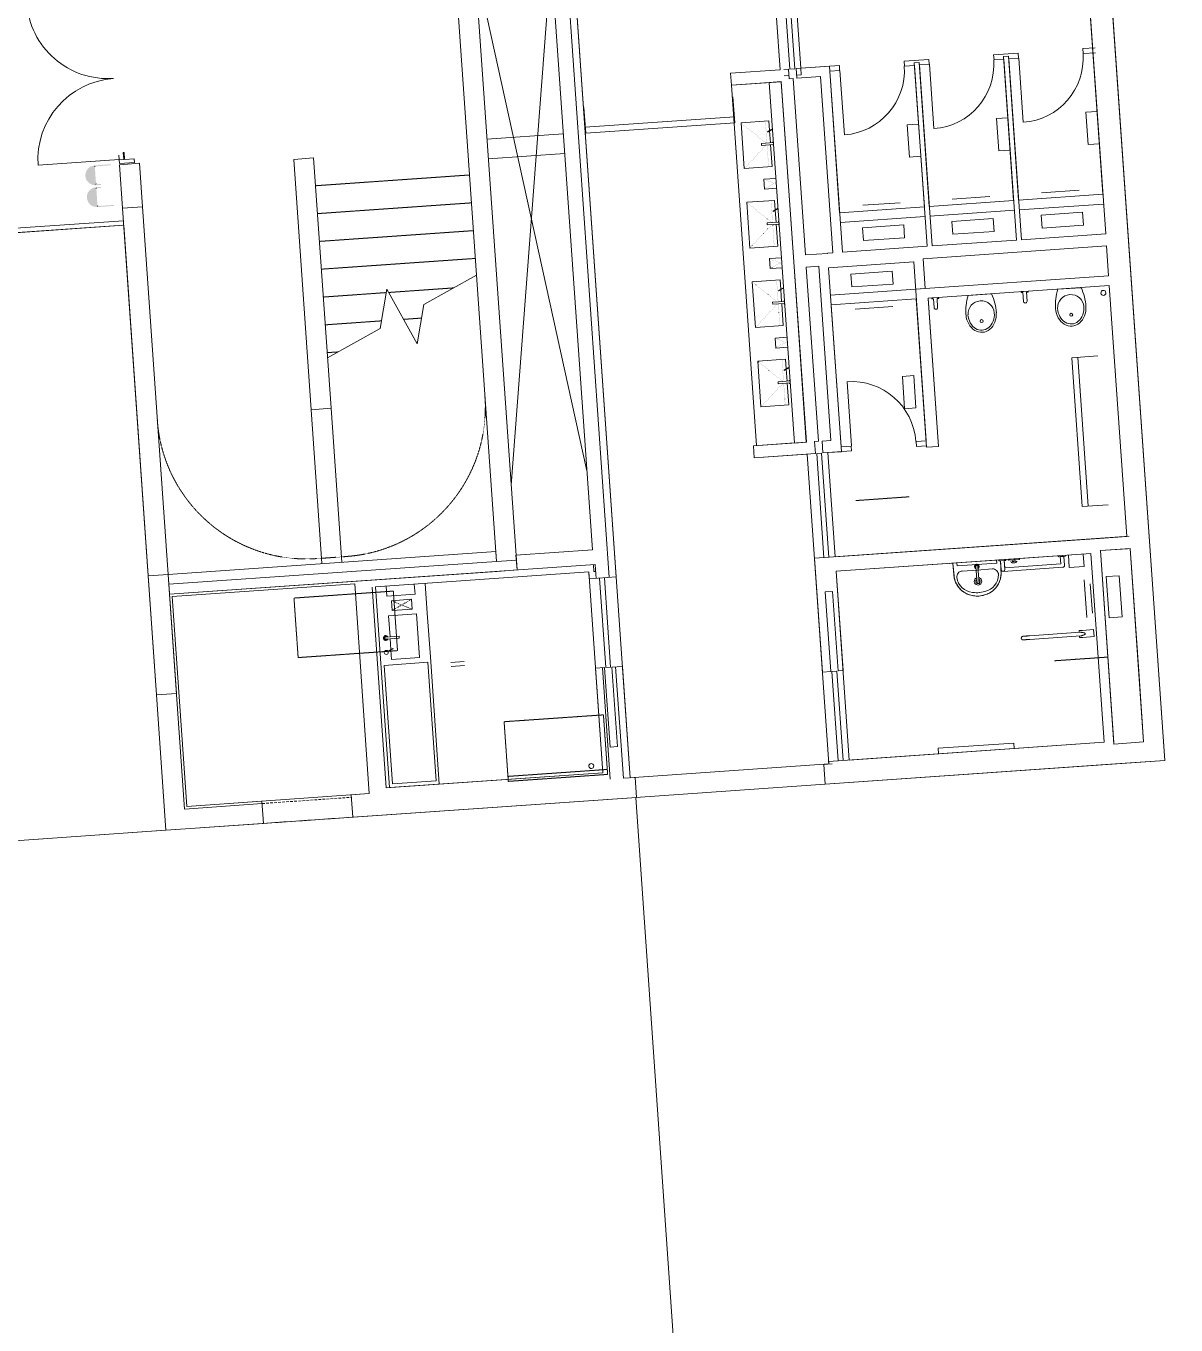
# Model space of a CAD drawing. Header units: millimetres. Extents: x 306 to 836129804, y -168137 to 818603917.
# Drawn here: x 833829312 to 833840866, y 817954730 to 817967776 of the extents above; entities that cross this region are included whole.
import ezdxf

# ---------------------------------------------------------------- set-up
doc = ezdxf.new("R2010")
doc.units = ezdxf.units.MM
doc.header["$LTSCALE"] = 3
for name, pattern in [('CENTER', [2, 1.25, -0.25, 0.25, -0.25]), ('Dash', [6, 3, -3]), ('Dot', [4, 0, -4]), ('HIDDEN', [0.375, 0.25, -0.125]), ('Long Dash', [13.5, 9, -4.5]), ('Overhead', [1.8, 1.2, -0.6])]:
    doc.linetypes.add(name, pattern=pattern)
for name, color, linetype, lineweight in [('A-010-M_CENTRELINE', 251, 'CENTER', 13), ('A-010-M_LINE', 251, 'Continuous', 13), ('A-010-M_LINE-T', 251, 'Continuous', 13), ('A-010-M_LINE_BEYOND', 251, 'Continuous', 13), ('A-200-M_WALL_EXT', 251, 'Continuous', 13), ('A-200-M_WALL_INT', 251, 'Continuous', 13), ('A-214-M_CURT_WALL', 251, 'Continuous', 13), ('A-215-M_CURT_PANEL', 251, 'Continuous', 13), ('A-242-M_STAIR', 251, 'Continuous', 13), ('A-242-MB_STAIR', 251, 'Continuous', 13), ('A-325-M_DOOR', 251, 'Continuous', 13), ('A-325-M_DOOR__FRAME', 251, 'Continuous', 13), ('A-325-MH_DOOR', 251, 'Long Dash', 13), ('A-810-M_ROOMS', 251, 'Continuous', 13), ('M-520-M_DRAINAGE_FW', 253, 'Continuous', 5), ('M-520-MH_DRAINAGE_FW', 253, 'Dash', 5)]:
    doc.layers.add(name, color=color, linetype=linetype, lineweight=lineweight)
doc.layers.add('UAJ-00XREF', color=7, linetype='Continuous')

# ---------------------------------------------------------------- blocks, each defined once
blk = doc.blocks.new('ARC_DOOR_METAL_M20-FH-O - 1500x2500mm-38835508-0300')
at = {"layer": 'A-325-M_DOOR'}
for p, q in [((-817, -100), (-773, -100)), ((-817, -100), (-817, -916)), ((817, -100), (773, -100)), ((817, -100), (817, -916))]:
    blk.add_line(p, q, dxfattribs=at)
for centre, start, end in [((-817, -100), 270, 0), ((817, -100), 180, 270)]:
    blk.add_arc(centre, 816, start, end, dxfattribs=at)
at = {"layer": 'A-325-M_DOOR__FRAME'}
for p, q in [((-857, 52), (-820, 52)), ((-820, 52), (-820, -46)), ((820, 52), (857, 52)), ((820, -46), (820, 52)), ((857, 52), (857, -100)), ((-820, -100), (-857, -100)), ((-820, -46), (-750, -46)), ((-820, -53), (-820, -100)), ((-750, -53), (-820, -53)), ((-750, -46), (-750, -53)), ((750, -46), (820, -46)), ((750, -53), (750, -46)), ((820, -53), (750, -53)), ((820, -100), (820, -53)), ((857, -100), (820, -100))]:
    blk.add_line(p, q, dxfattribs=at)
blk = doc.blocks.new('System Panel - ARC_Glazed-39743040-0300')
at = {"layer": 'A-215-M_CURT_PANEL', "lineweight": 9}
for p, q in [((-539, 44), (549, 44)), ((549, 0), (-539, 0))]:
    blk.add_line(p, q, dxfattribs=at)
blk = doc.blocks.new('ARC_DOOR_FOLDING_F2-TI - 900x2500mm-39066871-0300')
at = {"layer": 'A-325-M_DOOR', "lineweight": 9}
for p, q in [((-450, 25), (450, 25)), ((-450, -25), (-450, 25)), ((450, -25), (-450, -25))]:
    blk.add_line(p, q, dxfattribs=at)
blk = doc.blocks.new('ARC_OPN_INT - 900x2500-40067613-0300')
at = {"layer": 'A-325-MH_DOOR'}
for p, q in [((-450, 100), (450, 100)), ((-450, -100), (450, -100))]:
    blk.add_line(p, q, dxfattribs=at)
blk = doc.blocks.new('Circular Mullion - Type A_150mm Profile-28037493-0300')
at = {"layer": 'A-214-M_CURT_WALL'}
blk.add_hatch(color=256, dxfattribs=at).paths.add_polyline_path([(100, 0), (90, 0), (90, -49), (-90, -49), (-90, 115), (-100, 115), (-100, -50), (-94, -83), (-87, -100), (-71, -121), (-50, -137), (-18, -148), (0, -150), (26, -147), (50, -137), (74, -117), (90, -92), (98, -68), (100, -38), (100, -28)], flags=0)
blk = doc.blocks.new('Circular Mullion - CERAMIC TUBES 150mm_End Cap_Right_-V188-0300')
at = {"layer": 'A-214-M_CURT_WALL', "lineweight": 9}
for centre, start, end in [((-87, 46.5), 90, 180), ((87, 46.5), 0, 90)]:
    blk.add_arc(centre, 3, start, end, dxfattribs=at)
blk = doc.blocks.new('Circular Mullion - Type A_150mm Profile-28038416-0300')
at = {"layer": 'A-214-M_CURT_WALL'}
blk.add_hatch(color=256, dxfattribs=at).paths.add_polyline_path([(-100, -16), (-100, 0), (-90, 0), (-90, -49), (90, -49), (90, 115), (100, 115), (100, -50), (94, -83), (87, -100), (71, -121), (50, -137), (18, -148), (0, -150), (-26, -147), (-50, -137), (-74, -117), (-90, -92), (-97, -76), (-100, -49), (-100, -20)], flags=0)
blk = doc.blocks.new('Circular Mullion - CERAMIC TUBES 150mm_End Cap_Left_-V186-0300')
at = {"layer": 'A-214-M_CURT_WALL', "lineweight": 9}
for centre, start, end in [((-87, 46.5), 90, 180), ((87, 46.5), 0, 90)]:
    blk.add_arc(centre, 3, start, end, dxfattribs=at)
blk = doc.blocks.new('ARC_DOOR_FOLDING_F2-TI - 900x2500mm-39066876-0300')
at = {"layer": 'A-325-M_DOOR', "lineweight": 9}
for p, q in [((-450, 25), (450, 25)), ((-450, -25), (-450, 25)), ((450, -25), (-450, -25))]:
    blk.add_line(p, q, dxfattribs=at)
blk = doc.blocks.new('ARC_TFP _FLOOR DRAIN - ARC_TFP _FLOOR DRAIN_50mm-33415421-0300')
at = {"layer": 'M-520-M_DRAINAGE_FW'}
for start, end in [(360, 180), (180, 360)]:
    blk.add_arc((0, 0), 25, start, end, dxfattribs=at)
blk = doc.blocks.new('ARC_TFP_WC_URINAL_FOH - UR1-36736304-0300')
at = {"layer": 'M-520-M_DRAINAGE_FW'}
blk.add_line((-117, 3), (117, 3), dxfattribs=at)
blk.add_circle((0, 268), 15, dxfattribs=at)
for centre, start, end in [((392, 195), 180, 200.6739), ((-392, 195), 339.3261, 0)]:
    blk.add_arc(centre, 545, start, end, dxfattribs=at)
for major_axis, ratio, start_param, end_param in [((0, 186), 0.819068, 4.712389, 7.853982), ((0, 165), 0.80303, 4.712389, 7.853982), ((132, 0), 0.987707, 3.141593, 6.283185)]:
    blk.add_ellipse((0, 195), major_axis=major_axis, ratio=ratio, start_param=start_param, end_param=end_param, dxfattribs=at)
blk = doc.blocks.new('ARC_TFP _BABYCHANGE TABLE - ARC_TFP_WC _FOH_BABYCHANGE TABLE-35472373-0300')
at = {"layer": 'M-520-M_DRAINAGE_FW'}
for p, q in [((-387, 0), (373, 0)), ((-387, -54), (-387, 0)), ((373, 0), (373, -54)), ((373, -54), (-387, -54))]:
    blk.add_line(p, q, dxfattribs=at)
blk = doc.blocks.new('ARC_TFP_WC_UNISEX ACCESSIBLE_1 - WC_U_ACCESSIBLE-38044894-0300')
at = {"layer": 'M-520-M_DRAINAGE_FW'}
for p, q in [((-132, 220), (283, 220)), ((-132, 220), (-132, 90)), ((283, 220), (283, 90)), ((283, 90), (-132, 90)), ((223, -75), (-72, -75)), ((-115, -134), (263, -134)), ((-365, -770), (-375, -765)), ((-365, -770), (-365, -880)), ((-365, -880), (-375, -885)), ((-350, -815), (-365, -815)), ((-365, -835), (-350, -835)), ((-350, -825), (-350, -801)), ((-350, -807), (-350, -816)), ((-350, -816), (-350, -816)), ((-350, -834), (-350, -825)), ((-350, -843), (-350, -825)), ((-365, -959), (-223, -963)), ((-365, -959), (-248, -962)), ((-223, -963), (-184, -972)), ((-184, -972), (-136, -995)), ((-136, -995), (-99, -1024)), ((-99, -1024), (-68, -1061)), ((-289, -1199), (-289, -1048)), ((-68, -1061), (-52, -1088)), ((-52, -1088), (-41, -1116)), ((-41, -1116), (-32, -1152)), ((-32, -1152), (-27, -1196)), ((-324, -1190), (-154, -1190)), ((-154, -1210), (-324, -1210)), ((-289, -1349), (-289, -1199)), ((-154, -1190), (-154, -1210)), ((-41, -1281), (-52, -1310)), ((-32, -1246), (-41, -1281)), ((-27, -1201), (-32, -1246)), ((-27, -1196), (-27, -1201)), ((-370, -1439), (-375, -1434)), ((-225, -1434), (-370, -1439)), ((-183, -1425), (-225, -1434)), ((-136, -1402), (-183, -1425)), ((-99, -1374), (-136, -1402)), ((-68, -1337), (-99, -1374)), ((-52, -1310), (-68, -1337)), ((-248, -1435), (-370, -1439))]:
    blk.add_line(p, q, dxfattribs=at)
at = {"layer": 'M-520-M_DRAINAGE_FW', "flags": 128}
for points in [[(-350, -795), (-348, -795), (-347, -796), (-345, -797), (-343, -798), (-340, -802), (-338, -808), (-336, -816), (-335, -825)], [(-350, -855), (-348, -855), (-347, -854), (-345, -853), (-343, -852), (-340, -848), (-338, -842), (-336, -834), (-335, -825)]]:
    blk.add_lwpolyline(points, dxfattribs=at)
at = {"layer": 'M-520-M_DRAINAGE_FW'}
for centre, radius, start, end in [((-175, -1199), 37.5, 343.3015, 165.7185), ((-324, -1200), 24.5, 165.1079, 335.9105), ((-324, -1200), 24.5, 90, 150.8643), ((-324, -1200), 17.5, 90, 325.1501), ((-324, -1200), 10, 90, 270), ((-324, -1200), 24.5, 24.0895, 90), ((-324, -1200), 17.5, 34.8499, 90), ((-175, -1199), 37.5, 196.6985, 343.3015), ((-174, -1199), 23, 23.7182, 156.2818), ((-174, -1199), 23, 207.9383, 332.0617)]:
    blk.add_arc(centre, radius, start, end, dxfattribs=at)
for points, knots in [([(-228, -988), (-244, -988), (-259, -994), (-271, -1005), (-283, -1017), (-289, -1032), (-289, -1048)], [3, 3, 3, 3, 4, 4, 4, 5, 5, 5, 5]), ([(-248, -962), (-239, -962), (-222, -964), (-201, -968), (-185, -973), (-173, -977), (-162, -982), (-150, -987), (-140, -993), (-129, -1000), (-119, -1007), (-109, -1015), (-100, -1023), (-91, -1032), (-83, -1041), (-75, -1051), (-68, -1061), (-61, -1071), (-55, -1082), (-48, -1097), (-40, -1117), (-36, -1134), (-34, -1142)], [-1, -1, -1, -1, -0.916667, -0.833333, -0.791667, -0.75, -0.708333, -0.666667, -0.625, -0.583333, -0.541667, -0.5, -0.458333, -0.416667, -0.375, -0.333333, -0.291667, -0.25, -0.208333, -0.166667, -0.083333, 0, 0, 0, 0]), ([(-34, -1255), (-36, -1264), (-40, -1281), (-48, -1300), (-55, -1315), (-61, -1326), (-68, -1337), (-75, -1347), (-83, -1357), (-91, -1366), (-100, -1375), (-109, -1383), (-119, -1390), (-129, -1398), (-140, -1404), (-150, -1410), (-162, -1416), (-173, -1421), (-185, -1425), (-201, -1429), (-222, -1434), (-239, -1435), (-248, -1435)], [-1, -1, -1, -1, -0.916667, -0.833333, -0.791667, -0.75, -0.708333, -0.666667, -0.625, -0.583333, -0.541667, -0.5, -0.458333, -0.416667, -0.375, -0.333333, -0.291667, -0.25, -0.208333, -0.166667, -0.083333, 0, 0, 0, 0]), ([(-370, -1439), (-371, -1439), (-373, -1438), (-374, -1437), (-375, -1435), (-375, -1434), (-375, -1434)], [-1, -1, -1, -1, -0.571429, -0.428571, -0.285714, 0, 0, 0, 0]), ([(-228, -1409), (-244, -1409), (-259, -1403), (-271, -1392), (-283, -1381), (-289, -1365), (-289, -1349)], [3, 3, 3, 3, 4, 4, 4, 5, 5, 5, 5]), ([(-372, -1471), (-373, -1471), (-374, -1471), (-374, -1470), (-375, -1470), (-375, -1469), (-375, -1469)], [3, 3, 3, 3, 4, 4, 4, 5, 5, 5, 5])]:
    blk.add_open_spline(points, degree=3, knots=knots, dxfattribs=at)
for points in [[(-68, -1137), (-80, -1056), (-146, -995), (-228, -988)], [(-61, -1209), (-61, -1185), (-63, -1160), (-68, -1137)], [(-34, -1142), (-32, -1152), (-28, -1170), (-27, -1189), (-27, -1199)], [(-68, -1261), (-80, -1341), (-146, -1403), (-228, -1409)], [(-61, -1189), (-61, -1213), (-63, -1237), (-68, -1261)], [(-27, -1199), (-27, -1208), (-28, -1227), (-32, -1246), (-34, -1255)]]:
    blk.add_open_spline(points, degree=3, dxfattribs=at)
blk = doc.blocks.new('ARC_WC_GRABRAIL_FOLDING - GB2a-27630873-0300')
at = {"layer": 'M-520-M_DRAINAGE_FW'}
for p, q in [((-891, -112), (-891, 0)), ((-821, 0), (-891, 0)), ((-891, -146), (-891, -112)), ((-821, 0), (-821, -112)), ((-821, -112), (-821, -146)), ((-891, -146), (-873, -146)), ((-874, -132), (-874, -647)), ((-839, -146), (-821, -146)), ((-838, -647), (-838, -132))]:
    blk.add_line(p, q, dxfattribs=at)
at = {"layer": 'M-520-M_DRAINAGE_FW', "flags": 128}
for points in [[(-842, -112), (-844, -105), (-846, -99), (-848, -94), (-850, -90), (-852, -87), (-855, -86), (-857, -86), (-859, -87), (-862, -90), (-864, -94), (-866, -99), (-868, -105), (-870, -112)], [(-874, -647), (-874, -650), (-874, -652), (-874, -655), (-874, -657), (-874, -660), (-874, -662), (-874, -665), (-874, -667), (-874, -670), (-874, -672), (-874, -675), (-874, -677), (-874, -679), (-874, -682), (-874, -684), (-874, -686), (-874, -688), (-874, -690), (-874, -692), (-874, -694), (-874, -695), (-874, -697), (-874, -699), (-874, -700), (-874, -702), (-874, -703), (-874, -704), (-874, -706), (-874, -707), (-874, -708), (-874, -708), (-874, -709), (-874, -710), (-874, -711), (-874, -711), (-874, -711), (-874, -712), (-874, -712), (-874, -712)], [(-874, -712), (-874, -712), (-874, -712), (-874, -712), (-874, -711), (-874, -711), (-874, -710), (-874, -709), (-874, -709), (-874, -708), (-874, -707), (-874, -706), (-874, -705), (-874, -703), (-874, -702), (-874, -701), (-874, -699), (-874, -698), (-874, -696), (-874, -694), (-874, -692), (-874, -690), (-874, -688), (-874, -686), (-874, -684), (-874, -682), (-874, -680), (-874, -678), (-874, -675), (-874, -673), (-874, -671), (-874, -668), (-874, -666), (-874, -663), (-874, -661), (-874, -658), (-874, -655), (-874, -653), (-874, -650), (-874, -648), (-874, -647)], [(-838, -647), (-838, -650), (-838, -652), (-838, -655), (-838, -657), (-838, -660), (-838, -662), (-838, -665), (-838, -667), (-838, -670), (-838, -672), (-838, -675), (-838, -677), (-838, -679), (-838, -682), (-838, -684), (-838, -686), (-838, -688), (-838, -690), (-838, -692), (-838, -694), (-838, -695), (-838, -697), (-838, -699), (-838, -700), (-838, -702), (-838, -703), (-838, -704), (-838, -706), (-838, -707), (-838, -708), (-838, -708), (-838, -709), (-838, -710), (-838, -711), (-838, -711), (-838, -711), (-838, -712), (-838, -712), (-838, -712)], [(-838, -712), (-838, -712), (-838, -712), (-838, -712), (-838, -711), (-838, -711), (-838, -710), (-838, -709), (-838, -709), (-838, -708), (-838, -707), (-838, -706), (-838, -705), (-838, -703), (-838, -702), (-838, -701), (-838, -699), (-838, -698), (-838, -696), (-838, -694), (-838, -692), (-838, -690), (-838, -688), (-838, -686), (-838, -684), (-838, -682), (-838, -680), (-838, -678), (-838, -675), (-838, -673), (-838, -671), (-838, -668), (-838, -666), (-838, -663), (-838, -661), (-838, -658), (-838, -655), (-838, -653), (-838, -650), (-838, -648), (-838, -647)], [(-838, -712), (-838, -713), (-838, -713), (-838, -714), (-838, -715), (-838, -716), (-838, -716), (-838, -717), (-839, -718), (-839, -718), (-839, -719), (-840, -720), (-840, -720), (-840, -721), (-841, -722), (-841, -722), (-841, -723), (-842, -723), (-842, -724), (-843, -724), (-843, -725), (-844, -725), (-844, -726), (-845, -726), (-845, -727), (-846, -727), (-847, -728), (-847, -728), (-848, -728), (-849, -728), (-849, -729), (-850, -729), (-851, -729), (-851, -729), (-852, -730), (-853, -730), (-853, -730), (-854, -730), (-855, -730), (-856, -730), (-856, -730), (-857, -730), (-858, -730), (-858, -730), (-859, -730), (-860, -730), (-861, -729), (-861, -729), (-862, -729), (-863, -729), (-863, -728), (-864, -728), (-865, -728), (-865, -727), (-866, -727), (-866, -727), (-867, -726), (-868, -726), (-868, -725), (-869, -725), (-869, -724), (-870, -724), (-870, -723), (-870, -722), (-871, -722), (-871, -721), (-872, -721), (-872, -720), (-872, -719), (-873, -719), (-873, -718), (-873, -717), (-873, -717), (-873, -716), (-873, -715), (-874, -715), (-874, -714), (-874, -713), (-874, -712), (-874, -712)]]:
    blk.add_lwpolyline(points, dxfattribs=at)
at = {"layer": 'M-520-M_DRAINAGE_FW'}
for points in [[(-870, -112), (-870, -114), (-871, -119), (-873, -126), (-874, -130), (-874, -132)], [(-838, -132), (-838, -130), (-838, -126), (-840, -119), (-841, -114), (-842, -112)]]:
    blk.add_open_spline(points, degree=3, dxfattribs=at)
blk = doc.blocks.new('ARC_WC_GRABRAIL_FIXED_JOINED accessible - GR2b-V282-0300')
at = {"layer": 'M-520-M_DRAINAGE_FW'}
for p, q in [((-891, 0), (-891, -10)), ((-890, 0), (-891, 0)), ((-891, 0), (-821, 0)), ((-821, 0), (-822, 0)), ((-821, -10), (-821, 0)), ((-291, 0), (-291, -10)), ((-221, -10), (-221, 0)), ((-874, -10), (-891, -10)), ((-891, -10), (-890, -10)), ((-874, -10), (-837, -10)), ((-874, -100), (-874, -10)), ((-255, -118), (-856, -118)), ((-838, -100), (-838, -10)), ((-837, -10), (-837, -82)), ((-821, -10), (-837, -10)), ((-837, -82), (-273, -82)), ((-822, -10), (-821, -10)), ((-273, -10), (-290, -10)), ((-273, -10), (-237, -10)), ((-273, -82), (-273, -10)), ((-237, -10), (-237, -100)), ((-222, -10), (-236, -10))]:
    blk.add_line(p, q, dxfattribs=at)
for centre, start, end in [((-856, -100), 180, 270), ((-856, -100), 180, 0), ((-255, -100), 270, 0)]:
    blk.add_arc(centre, 18, start, end, dxfattribs=at)
blk = doc.blocks.new('ARC_WC_PAPER HOLDER - PH2-V283-0300')
at = {"layer": 'M-520-M_DRAINAGE_FW'}
for p, q in [((-781, 125), (-931, 125)), ((-931, 125), (-931, 0)), ((-781, 0), (-781, 125))]:
    blk.add_line(p, q, dxfattribs=at)
blk = doc.blocks.new('ARC_WC_MIRROR - MR2-38044893-0300')
at = {"layer": 'M-520-M_DRAINAGE_FW'}
for p, q in [((-656, 0), (-1056, 0)), ((-1056, 0), (-1056, -30)), ((-656, -30), (-656, 0)), ((-1056, -30), (-656, -30))]:
    blk.add_line(p, q, dxfattribs=at)
blk = doc.blocks.new('ARC_DOOR_WC_PARTITION - 600x2200mm-37559765-0300')
at = {"layer": 'A-325-M_DOOR'}
blk.add_line((323, -672), (323, -25), dxfattribs=at)
blk.add_arc((323, -25), 647, 180, 270, dxfattribs=at)
blk = doc.blocks.new('ARC_WC_WATER CLOSET_TOTO - WC1-31613078-0300')
at = {"layer": 'M-520-M_DRAINAGE_FW'}
for p, q in [((-208, 295), (208, 295)), ((-208, 295), (-208, 165)), ((208, 295), (208, 165)), ((208, 165), (-208, 165)), ((-190, -59), (188, -59))]:
    blk.add_line(p, q, dxfattribs=at)
blk = doc.blocks.new('ARC_WC_TFP_URINAL_ACCESSIBLE - UR2_FOH-36213438-0300')
at = {"layer": 'M-520-M_DRAINAGE_FW'}
for p, q in [((-393, 59), (-393, 149)), ((-357, 149), (-357, 59)), ((507, 59), (507, 149)), ((543, 149), (543, 59)), ((-410, 59), (-410, 49)), ((-393, 59), (-410, 59)), ((-410, 49), (-340, 49)), ((-340, 59), (-357, 59)), ((-340, 49), (-340, 59)), ((490, 59), (490, 49)), ((507, 59), (490, 59)), ((490, 49), (560, 49)), ((560, 59), (543, 59)), ((560, 49), (560, 59))]:
    blk.add_line(p, q, dxfattribs=at)
for centre, start in [((-375, 149), 360), ((525, 149), 0)]:
    blk.add_arc(centre, 18, start, 180, dxfattribs=at)
blk = doc.blocks.new('ARC_TFP_WC_URINAL_FOH - UR1-33035851-0300')
at = {"layer": 'M-520-M_DRAINAGE_FW'}
blk.add_line((-117, -3), (117, -3), dxfattribs=at)
blk.add_circle((0, -268), 15, dxfattribs=at)
for centre, start, end in [((392, -195), 159.3261, 180), ((-392, -195), 360, 20.6739)]:
    blk.add_arc(centre, 545, start, end, dxfattribs=at)
for major_axis, ratio, start_param, end_param in [((-132, 0), 0.987707, 3.141593, 6.283185), ((0, 186), 0.819068, 1.570796, 4.712389), ((0, 165), 0.80303, 1.570796, 4.712389)]:
    blk.add_ellipse((0, -195), major_axis=major_axis, ratio=ratio, start_param=start_param, end_param=end_param, dxfattribs=at)
blk = doc.blocks.new('ARC_DOOR_WC_PARTITION - 600x2200mm-37559766-0300')
at = {"layer": 'A-325-M_DOOR'}
blk.add_line((323, 672), (323, 25), dxfattribs=at)
blk.add_arc((323, 25), 647, 90, 180, dxfattribs=at)
blk = doc.blocks.new('ARC_WC_WATER CLOSET_TOTO - WC1-31611635-0300')
at = {"layer": 'M-520-M_DRAINAGE_FW'}
for p, q in [((-190, 59), (188, 59)), ((-208, -165), (208, -165)), ((-208, -165), (-208, -295)), ((208, -165), (208, -295)), ((208, -295), (-208, -295))]:
    blk.add_line(p, q, dxfattribs=at)
blk = doc.blocks.new('ARC_TFP _JUMBO LOO ROLL - ARC_TFP _JUMBO LOO ROLL-33007988-0300')
at = {"layer": 'M-520-M_DRAINAGE_FW'}
for p, q in [((-161, 0), (-161, -114)), ((164, -114), (164, 0)), ((164, -114), (-161, -114))]:
    blk.add_line(p, q, dxfattribs=at)
blk = doc.blocks.new('ARC_TFP _JUMBO LOO ROLL - ARC_TFP _JUMBO LOO ROLL-V292-0300')
at = {"layer": 'M-520-M_DRAINAGE_FW'}
for p, q in [((-161, 0), (-161, -114)), ((-161, 0), (164, 0)), ((164, -114), (164, 0)), ((164, -114), (-161, -114))]:
    blk.add_line(p, q, dxfattribs=at)
blk = doc.blocks.new('ARC_WC _TFP_TROUGH WASH BASIN - ARC_TFP_WC _FOH_WASHBASIN-36510456-0300')
at = {"layer": 'M-520-M_DRAINAGE_FW'}
for p, q in [((-124, -172), (-149, -120)), ((-143, -120), (-119, -170)), ((-10, -120), (-10, -240)), ((10, -240), (10, -120)), ((-134, -150), (-230, -150)), ((-230, -150), (-230, -430)), ((-10, -150), (-129, -150)), ((-119, -170), (-124, -172)), ((-10, -240), (10, -240)), ((230, -150), (10, -150)), ((230, -430), (230, -150)), ((-230, -430), (230, -430))]:
    blk.add_line(p, q, dxfattribs=at)
at = {"layer": 'M-520-M_DRAINAGE_FW', "linetype": 'Dot'}
for p, q in [((-230, -185), (-10, -185)), ((-230, -430), (-10, -194)), ((10, -185), (230, -185)), ((10, -194), (230, -430))]:
    blk.add_line(p, q, dxfattribs=at)
at = {"layer": 'M-520-M_DRAINAGE_FW'}
for start, end in [(216.7943, 245.9105), (294.0895, 318.07)]:
    blk.add_arc((0, -106), 24.5, start, end, dxfattribs=at)
blk = doc.blocks.new('ARC_WC _TFP_TROUGH_RECEPTICLE - ARC_TFP_WC _FOH_WASHBASIN-36511972-0300')
at = {"layer": 'M-520-M_DRAINAGE_FW'}
for p, q in [((-50, -30), (-50, -150)), ((50, -30), (-50, -30)), ((50, -150), (50, -30))]:
    blk.add_line(p, q, dxfattribs=at)
at = {"layer": 'M-520-M_DRAINAGE_FW', "linetype": 'Dot'}
for p, q in [((-50, -30), (10, -150)), ((50, -30), (-10, -150))]:
    blk.add_line(p, q, dxfattribs=at)
blk = doc.blocks.new('ARC_TFP_MIRROR_PAPERTOWEL - ARC_TFP_MIRROR_PAPERTOWEL-38009424-0300')
at = {"layer": 'M-520-M_DRAINAGE_FW'}
for p, q in [((1815, 0), (-1815, 0)), ((-1815, 0), (-1815, -120)), ((1815, -120), (1815, 0)), ((-1815, -120), (1815, -120))]:
    blk.add_line(p, q, dxfattribs=at)
blk = doc.blocks.new('ARC_TFP_WC_TROUGH BASIN - ARC_TFP_WC_TROUGH BASIN-37554880-0300')
at = {"layer": 'M-520-M_DRAINAGE_FW'}
for p, q in [((3629, -500), (0, -500)), ((0, -500), (3629, -500))]:
    blk.add_line(p, q, dxfattribs=at)
blk = doc.blocks.new('ARC_DOOR_FOLDING_F2-TI - 1050x2500mm-39066885-0300')
at = {"layer": 'A-325-M_DOOR', "lineweight": 9}
for p, q in [((-525, 25), (525, 25)), ((-525, -25), (-525, 25)), ((525, -25), (-525, -25))]:
    blk.add_line(p, q, dxfattribs=at)
blk = doc.blocks.new('ARC_DOOR_FOLDING_F2-TI - 1050x2500mm-39066883-0300')
at = {"layer": 'A-325-M_DOOR', "lineweight": 9}
for p, q in [((525, 25), (-525, 25)), ((-525, 25), (-525, -25)), ((-525, -25), (525, -25))]:
    blk.add_line(p, q, dxfattribs=at)
blk = doc.blocks.new('ARC_FUR_COUNTER_BABYCARE_2 - ARC_FUR_COUNTER_BABYCARE_2-38059899-0300')
at = {"layer": 'M-520-M_DRAINAGE_FW'}
for p, q in [((300, 500), (0, 500)), ((740, 500), (300, 500)), ((2022, 500), (740, 500)), ((0, 390), (100, 390)), ((100, 390), (100, 107)), ((150, 150), (150, 350)), ((150, 350), (250, 350)), ((250, 350), (250, 150)), ((300, 390), (740, 390)), ((300, 110), (300, 390)), ((740, 390), (740, 110)), ((250, 150), (150, 150)), ((510, 200), (530, 200)), ((510, 65), (510, 200)), ((530, 200), (530, 65)), ((633, 132), (629, 130)), ((658, 80), (633, 132)), ((100, 107), (0, 107)), ((510, 110), (300, 110)), ((638, 110), (530, 110)), ((629, 130), (654, 78)), ((740, 110), (644, 110))]:
    blk.add_line(p, q, dxfattribs=at)
blk.add_circle((665, 61), 20, dxfattribs=at)
for centre, radius, start, end in [((520, 66), 24.5, 114.0895, 65.9105), ((520, 66), 17.5, 124.8499, 55.1501), ((520, 65), 10, 180, 360)]:
    blk.add_arc(centre, radius, start, end, dxfattribs=at)
at = {"layer": 'M-520-MH_DRAINAGE_FW'}
for p, q in [((250, 350), (150, 150)), ((150, 350), (250, 150))]:
    blk.add_line(p, q, dxfattribs=at)
blk = doc.blocks.new('ARC_TFP_WC_BABYCHANGE MAT - ARC_TFP_WC_BABYCHANGE MAT-37474451-0300')
at = {"layer": 'M-520-M_DRAINAGE_FW'}
for p, q in [((1193, 0), (0, 0)), ((0, 0), (0, -440)), ((1193, -440), (1193, 0)), ((0, -440), (1193, -440))]:
    blk.add_line(p, q, dxfattribs=at)
blk = doc.blocks.new('3A35X-MAGP-P-MP-00')
at = {"layer": 'A-010-M_CENTRELINE'}
for p, q in [((834417937, 817963048), (834417404, 817963010)), ((834412756, 817962101), (834411758, 817962031)), ((834411758, 817962031), (834411800, 817961433)), ((834412798, 817961503), (834412756, 817962101)), ((834411800, 817961433), (834412798, 817961503)), ((834419930, 817961438), (834419397, 817961401)), ((834414867, 817960858), (834413869, 817960789)), ((834414909, 817960260), (834414867, 817960858)), ((834413869, 817960789), (834413911, 817960190)), ((834413908, 817960240), (834414905, 817960310)), ((834413911, 817960190), (834414909, 817960260))]:
    blk.add_line(p, q, dxfattribs=at)
at = {"layer": 'A-010-M_LINE'}
for p, q in [((834414342, 817968443), (834413939, 817963165)), ((834413579, 817968397), (834414701, 817963309)), ((834413469, 817961394), (834413335, 817961384)), ((834413472, 817961354), (834413337, 817961345))]:
    blk.add_line(p, q, dxfattribs=at)
at = {"layer": 'A-010-M_LINE', "lineweight": 18}
for p, q in [((834410235, 817965960), (834410036, 817965946)), ((834410036, 817965946), (834410294, 817962255)), ((834410493, 817962269), (834410235, 817965960)), ((834410294, 817962255), (834410493, 817962269))]:
    blk.add_line(p, q, dxfattribs=at)
at = {"layer": 'A-010-M_LINE', "linetype": 'HIDDEN'}
blk.add_line((834411986, 817962427), (834412285, 817962448), dxfattribs=at)
for centre, start, end in [((834412180, 817963945), 273.9989, 3.8407), ((834411881, 817963924), 184.1571, 273.9989)]:
    blk.add_arc(centre, 1500, start, end, dxfattribs=at)
at = {"layer": 'A-010-M_LINE-T'}
for p, q in [((834416168, 817967064), (834416186, 817966805)), ((834414689, 817966701), (834414671, 817966959)), ((834416182, 817966865), (834414685, 817966760)), ((834416186, 817966805), (834414689, 817966701)), ((834419574, 817964445), (834419833, 817964463)), ((834419678, 817962949), (834419574, 817964445)), ((834419738, 817962953), (834419633, 817964449)), ((834419938, 817962967), (834419678, 817962949))]:
    blk.add_line(p, q, dxfattribs=at)
at = {"layer": 'A-010-M_LINE_BEYOND'}
for p, q in [((834413696, 817966641), (834414464, 817966694)), ((834414478, 817966495), (834413710, 817966441))]:
    blk.add_line(p, q, dxfattribs=at)
at = {"layer": 'A-200-M_WALL_EXT', "lineweight": 13}
for p, q in [((834413792, 817962399), (834413374, 817968383)), ((834413573, 817968397), (834413992, 817962413)), ((834410005, 817966383), (834410205, 817966397)), ((834410036, 817965946), (834410005, 817966383)), ((834410235, 817965960), (834410205, 817966397)), ((834413992, 817962413), (834413792, 817962399)), ((834410377, 817961058), (834410294, 817962255)), ((834410577, 817961072), (834410493, 817962269)), ((834410377, 817961058), (834410577, 817961072))]:
    blk.add_line(p, q, dxfattribs=at)
at = {"layer": 'A-200-M_WALL_INT'}
for p, q in [((834419838, 817969985), (834420508, 817960401)), ((834419913, 817965689), (834419708, 817968616)), ((834414504, 817968275), (834414926, 817962238)), ((834414756, 817962517), (834414354, 817968265)), ((834414996, 817962243), (834414576, 817968245)), ((834419033, 817967504), (834418787, 817967487)), ((834419037, 817967454), (834419033, 817967504)), ((834419684, 817967550), (834419807, 817967558)), ((834419688, 817967500), (834419684, 817967550)), ((834419688, 817967500), (834419811, 817967508)), ((834417237, 817967379), (834416802, 817967348)), ((834417240, 817967329), (834417237, 817967379)), ((834417888, 817967424), (834418136, 817967441)), ((834417892, 817967374), (834417888, 817967424)), ((834417892, 817967374), (834417991, 817967381)), ((834417991, 817967381), (834418118, 817965564)), ((834418041, 817967385), (834418139, 817967392)), ((834418168, 817965567), (834418041, 817967385)), ((834418139, 817967392), (834418136, 817967441)), ((834418791, 817967437), (834418787, 817967487)), ((834418889, 817967444), (834418791, 817967437)), ((834419016, 817965626), (834418889, 817967444)), ((834419037, 817967454), (834418939, 817967447)), ((834418939, 817967447), (834419066, 817965630)), ((834416145, 817967302), (834416644, 817967337)), ((834416145, 817967302), (834416153, 817967183)), ((834416679, 817967340), (834416727, 817967343)), ((834416683, 817967275), (834416732, 817967278)), ((834416734, 817967246), (834416727, 817967343)), ((834416734, 817967246), (834416773, 817967248)), ((834416773, 817967248), (834416897, 817965477)), ((834416809, 817967251), (834416802, 817967348)), ((834416855, 817967287), (834416807, 817967283)), ((834416809, 817967251), (834417047, 817967268)), ((834416855, 817967287), (834416851, 817967352)), ((834417171, 817965497), (834417047, 817967268)), ((834417240, 817967329), (834417141, 817967322)), ((834417141, 817967322), (834417268, 817965504)), ((834416532, 817967209), (834416153, 817967183)), ((834411756, 817966437), (834411955, 817966451)), ((834411955, 817966451), (834412131, 817963937)), ((834411931, 817963923), (834411756, 817966437)), ((834419038, 817966026), (834419885, 817966086)), ((834417240, 817965901), (834418091, 817965960)), ((834418140, 817965964), (834418988, 817966023)), ((834419892, 817965988), (834419045, 817965929)), ((834418097, 817965863), (834417247, 817965803)), ((834418995, 817965926), (834418147, 817965866)), ((834419066, 817965630), (834419913, 817965689)), ((834417268, 817965504), (834418118, 817965564)), ((834419921, 817965567), (834418079, 817965438)), ((834418168, 817965567), (834419016, 817965626)), ((834419942, 817965268), (834419921, 817965567)), ((834416897, 817965477), (834417118, 817965492)), ((834417118, 817965494), (834417171, 817965497)), ((834417118, 817965494), (834417118, 817965492)), ((834417984, 817965409), (834417129, 817965349)), ((834417984, 817965409), (834418109, 817963611)), ((834418079, 817965438), (834418100, 817965139)), ((834417030, 817965363), (834416905, 817965355)), ((834416905, 817965355), (834417027, 817963606)), ((834417152, 817963614), (834417030, 817965363)), ((834417129, 817965349), (834417254, 817963551)), ((834418003, 817965132), (834419942, 817965268)), ((834418130, 817965043), (834419949, 817965171)), ((834420125, 817962649), (834419949, 817965171)), ((834417148, 817965072), (834418100, 817965139)), ((834418010, 817965035), (834417155, 817964975)), ((834418130, 817965043), (834418234, 817963553)), ((834411931, 817963923), (834412131, 817963937)), ((834412039, 817962377), (834411931, 817963923)), ((834412131, 817963937), (834412239, 817962391)), ((834416374, 817963560), (834416785, 817963589)), ((834416989, 817963603), (834417027, 817963606)), ((834416997, 817963483), (834416989, 817963603)), ((834417152, 817963614), (834417064, 817963608)), ((834417072, 817963488), (834417064, 817963608)), ((834418109, 817963611), (834418008, 817963604)), ((834418011, 817963554), (834418008, 817963604)), ((834416382, 817963440), (834416374, 817963560)), ((834416382, 817963440), (834416997, 817963483)), ((834417072, 817963488), (834417360, 817963509)), ((834417254, 817963551), (834417356, 817963558)), ((834417360, 817963509), (834417356, 817963558)), ((834418113, 817963561), (834418011, 817963554)), ((834418113, 817963561), (834418114, 817963545)), ((834418114, 817963545), (834418234, 817963553)), ((834420150, 817962651), (834416987, 817962430)), ((834410493, 817962269), (834413785, 817962499)), ((834413792, 817962399), (834413785, 817962499)), ((834413792, 817962399), (834413992, 817962413)), ((834413988, 817962463), (834414756, 817962517)), ((834413988, 817962463), (834413999, 817962313)), ((834413999, 817962313), (834413992, 817962413)), ((834416987, 817962430), (834417067, 817961288)), ((834418841, 817962414), (834418816, 817962412)), ((834419764, 817962479), (834418908, 817962419)), ((834419896, 817960583), (834419764, 817962479)), ((834420159, 817962529), (834419859, 817962508)), ((834419859, 817962508), (834419995, 817960565)), ((834420294, 817960586), (834420159, 817962529)), ((834410507, 817962069), (834414784, 817962368)), ((834413799, 817962299), (834410507, 817962069)), ((834414719, 817962294), (834412578, 817962144)), ((834413999, 817962313), (834413799, 817962299)), ((834414719, 817962294), (834414724, 817962224)), ((834414772, 817962297), (834414767, 817962367)), ((834414772, 817962297), (834414789, 817962298)), ((834414794, 817962229), (834414784, 817962368)), ((834418417, 817962385), (834417204, 817962300)), ((834417274, 817961302), (834417204, 817962300)), ((834410507, 817962069), (834410493, 817962269)), ((834412368, 817962174), (834410534, 817962046)), ((834412515, 817960067), (834412368, 817962174)), ((834412578, 817962144), (834412719, 817960127)), ((834414996, 817962243), (834414724, 817962224)), ((834410658, 817959912), (834410507, 817962069)), ((834410534, 817962046), (834410681, 817959939)), ((834412543, 817962141), (834412684, 817960124)), ((834412684, 817960124), (834412543, 817962141)), ((834412543, 817962141), (834412543, 817962141)), ((834417094, 817962092), (834417169, 817962097)), ((834417150, 817961294), (834417094, 817962092)), ((834417169, 817962097), (834417225, 817961299)), ((834414877, 817961332), (834414787, 817961326)), ((834414787, 817961326), (834414860, 817960276)), ((834414935, 817960211), (834414857, 817961331)), ((834414877, 817961332), (834414933, 817960534)), ((834415059, 817961345), (834414952, 817961337)), ((834414952, 817961337), (834415007, 817960539)), ((834415067, 817960221), (834414989, 817961340)), ((834415137, 817960226), (834415059, 817961345)), ((834417067, 817961288), (834417150, 817961294)), ((834417274, 817961302), (834417225, 817961299)), ((834410577, 817961072), (834410377, 817961058)), ((834410472, 817959699), (834410377, 817961058)), ((834417129, 817960390), (834419896, 817960583)), ((834420294, 817960586), (834419995, 817960565)), ((834415007, 817960539), (834414933, 817960534)), ((834417166, 817960367), (834417081, 817960361)), ((834417095, 817960162), (834417081, 817960361)), ((834420508, 817960401), (834417095, 817960162)), ((834417129, 817960390), (834417131, 817960365)), ((834414860, 817960276), (834412684, 817960124)), ((834415186, 817960229), (834415067, 817960221)), ((834415200, 817960029), (834415186, 817960229)), ((834412515, 817960067), (834412334, 817960055)), ((834410658, 817959912), (834411438, 817959967)), ((834411436, 817959992), (834410681, 817959939)), ((834411452, 817959767), (834411436, 817959992)), ((834412350, 817959830), (834412334, 817960055)), ((834412350, 817959830), (834415200, 817960029)), ((834410472, 817959699), (834411452, 817959767))]:
    blk.add_line(p, q, dxfattribs=at)
at = {"layer": 'A-242-M_STAIR'}
for p, q in [((834413521, 817966280), (834411975, 817966172)), ((834413540, 817966000), (834411994, 817965892)), ((834413560, 817965721), (834412014, 817965613)), ((834413579, 817965442), (834412033, 817965334)), ((834413362, 817965146), (834412709, 817965100)), ((834412686, 817965099), (834412053, 817965054)), ((834412638, 817964815), (834412072, 817964775)), ((834413039, 817964843), (834412859, 817964830)), ((834412203, 817964503), (834412092, 817964496))]:
    blk.add_line(p, q, dxfattribs=at)
at = {"layer": 'A-242-M_STAIR', "linetype": 'Overhead'}
for p, q in [((834413521, 817966280), (834411975, 817966172)), ((834413540, 817966000), (834411994, 817965892)), ((834413560, 817965721), (834412014, 817965613)), ((834413579, 817965442), (834412033, 817965334)), ((834413362, 817965146), (834412709, 817965100)), ((834412686, 817965099), (834412053, 817965054)), ((834412638, 817964815), (834412072, 817964775)), ((834413039, 817964843), (834412859, 817964830)), ((834412203, 817964503), (834412092, 817964496))]:
    blk.add_line(p, q, dxfattribs=at)
at = {"layer": 'A-242-MB_STAIR'}
for p, q in [((834413062, 817964980), (834413591, 817965273)), ((834412625, 817964737), (834412692, 817965132)), ((834412692, 817965132), (834412995, 817964585)), ((834412995, 817964585), (834413062, 817964980)), ((834412095, 817964444), (834412625, 817964737))]:
    blk.add_line(p, q, dxfattribs=at)
at = {"layer": 'A-810-M_ROOMS', "flags": 128}
for points in [[(834427395, 817970576), (834419834, 817970047), (834419857, 817969710), (834420354, 817962604), (834420448, 817961261), (834420508, 817960401), (834419960, 817960362), (834417143, 817960165), (834415191, 817960029), (834415602, 817954143), (834421478, 817954554)], [(834410502, 817962169), (834412146, 817962284), (834413791, 817962399)], [(834415602, 817954143), (834415191, 817960029), (834415153, 817960026), (834410572, 817959706), (834410420, 817959695), (834407577, 817959497)]]:
    blk.add_lwpolyline(points, dxfattribs=at)
for points in [[(834419385, 817968594), (834416777, 817968411), (834416851, 817967352), (834417137, 817967372), (834417240, 817965901), (834418091, 817965960), (834417989, 817967406), (834418039, 817967410), (834418140, 817965964), (834418988, 817966023), (834418887, 817967469), (834418937, 817967472), (834419038, 817966026), (834419885, 817966086), (834419708, 817968616)], [(834415137, 817960226), (834415177, 817960228), (834417131, 817960365), (834416914, 817963477), (834416382, 817963440), (834416374, 817963560), (834416905, 817963597), (834416779, 817965407), (834416652, 817967217), (834416153, 817967183), (834416145, 817967302), (834416642, 817967337), (834416644, 817967337), (834416570, 817968385), (834414576, 817968245)], [(834409848, 817965763), (834407100, 817965571), (834407155, 817964777), (834407166, 817964624), (834407294, 817962786), (834407305, 817962634), (834407392, 817961390), (834407403, 817961237), (834407444, 817960642), (834407458, 817960439), (834407513, 817959654), (834407525, 817959493), (834410472, 817959699), (834410377, 817961058), (834410377, 817961058), (834410294, 817962256), (834410048, 817965777)], [(834417121, 817963492), (834417194, 817962444), (834419802, 817962627), (834419852, 817962630), (834420125, 817962649), (834419949, 817965171), (834418130, 817965043), (834418130, 817965041), (834418234, 817963553), (834418114, 817963545), (834418010, 817965035), (834417155, 817964975), (834417258, 817963501)], [(834417336, 817960404), (834419896, 817960583), (834419764, 817962479), (834417204, 817962300)], [(834419995, 817960565), (834420294, 817960586), (834420248, 817961247), (834420159, 817962529), (834420132, 817962527), (834419859, 817962508), (834419994, 817960578)], [(834414860, 817960276), (834414719, 817962294), (834412578, 817962144), (834412719, 817960127)], [(834412515, 817960067), (834412368, 817962174), (834410534, 817962046), (834410681, 817959939)]]:
    blk.add_lwpolyline(points, close=True, dxfattribs=at)
at = {"layer": 'A-214-M_CURT_WALL', "rotation": 273.9989085257714}
for name, p in [('Circular Mullion - Type A_150mm Profile-28037493-0300', (834409812, 817966280)), ('Circular Mullion - Type A_150mm Profile-28038416-0300', (834409827, 817966061))]:
    blk.add_blockref(name, p, dxfattribs=at)
at = {"layer": 'A-214-M_CURT_WALL', "lineweight": 9, "extrusion": (0, 0, -1), "rotation": 266.0010914742286}
for name, p in [('Circular Mullion - CERAMIC TUBES 150mm_End Cap_Right_-V188-0300', (-834409812, 817966280)), ('Circular Mullion - CERAMIC TUBES 150mm_End Cap_Left_-V186-0300', (-834409827, 817966061))]:
    blk.add_blockref(name, p, dxfattribs=at)
at = {"layer": 'A-215-M_CURT_PANEL', "rotation": 3.998908525771384}
blk.add_blockref('System Panel - ARC_Glazed-39743040-0300', (834409500, 817965738), dxfattribs=at)
at = {"layer": 'A-325-M_DOOR'}
for name, p, rotation in [('ARC_DOOR_FOLDING_F2-TI - 1050x2500mm-39066883-0300', (834416728, 817967869), 93.99890852577133), ('ARC_DOOR_METAL_M20-FH-O - 1500x2500mm-38835508-0300', (834410044, 817967256), 273.9989085257712), ('ARC_DOOR_WC_PARTITION - 600x2200mm-37559766-0300', (834419360, 817967502), 183.9989085257713), ('ARC_DOOR_WC_PARTITION - 600x2200mm-37559766-0300', (834417564, 817967376), 183.9989085257713), ('ARC_DOOR_WC_PARTITION - 600x2200mm-37559766-0300', (834418463, 817967439), 183.9989085257713), ('ARC_DOOR_WC_PARTITION - 600x2200mm-37559765-0300', (834417684, 817963556), 183.9989085257713), ('ARC_DOOR_FOLDING_F2-TI - 1050x2500mm-39066885-0300', (834417071, 817962962), 273.9989085257712), ('ARC_DOOR_FOLDING_F2-TI - 900x2500mm-39066871-0300', (834414883, 817961784), 93.99890852577106), ('ARC_DOOR_FOLDING_F2-TI - 900x2500mm-39066876-0300', (834417219, 817960847), 273.9989085257712), ('ARC_OPN_INT - 900x2500-40067613-0300', (834411894, 817959899), 3.998908525771384)]:
    blk.add_blockref(name, p, dxfattribs=dict(at, rotation=rotation))
at = {"layer": 'M-520-M_DRAINAGE_FW'}
for name, p, rotation in [('ARC_TFP_WC_TROUGH BASIN - ARC_TFP_WC_TROUGH BASIN-37554880-0300', (834416652, 817967217), 273.9989085257707), ('ARC_TFP_MIRROR_PAPERTOWEL - ARC_TFP_MIRROR_PAPERTOWEL-38009424-0300', (834416779, 817965407), 273.9989085257707), ('ARC_TFP _JUMBO LOO ROLL - ARC_TFP _JUMBO LOO ROLL-33007988-0300', (834418941, 817966694), 273.9989085257702), ('ARC_TFP _JUMBO LOO ROLL - ARC_TFP _JUMBO LOO ROLL-33007988-0300', (834419838, 817966757), 273.9989085257702), ('ARC_WC _TFP_TROUGH WASH BASIN - ARC_TFP_WC _FOH_WASHBASIN-36510456-0300', (834416695, 817966604), 273.9989085257707), ('ARC_TFP _JUMBO LOO ROLL - ARC_TFP _JUMBO LOO ROLL-33007988-0300', (834418044, 817966631), 273.9989085257702), ('ARC_WC _TFP_TROUGH_RECEPTICLE - ARC_TFP_WC _FOH_WASHBASIN-36511972-0300', (834416453, 817966186), 93.99890852576843), ('ARC_WC_WATER CLOSET_TOTO - WC1-31611635-0300', (834418564, 817965993), 3.998908525771384), ('ARC_WC_WATER CLOSET_TOTO - WC1-31611635-0300', (834419462, 817966056), 3.998908525771384), ('ARC_WC _TFP_TROUGH WASH BASIN - ARC_TFP_WC _FOH_WASHBASIN-36510456-0300', (834416751, 817965806), 273.9989085257707), ('ARC_WC_WATER CLOSET_TOTO - WC1-31611635-0300', (834417665, 817965930), 3.998908525771384), ('ARC_WC _TFP_TROUGH_RECEPTICLE - ARC_TFP_WC _FOH_WASHBASIN-36511972-0300', (834416509, 817965388), 93.99890852576843), ('ARC_WC_WATER CLOSET_TOTO - WC1-31613078-0300', (834417582, 817965005), 3.998908525771384), ('ARC_WC _TFP_TROUGH WASH BASIN - ARC_TFP_WC _FOH_WASHBASIN-36510456-0300', (834416807, 817965008), 273.9989085257707), ('ARC_TFP_WC_URINAL_FOH - UR1-36736304-0300', (834419548, 817965143), 183.9989085257713), ('ARC_WC_TFP_URINAL_ACCESSIBLE - UR2_FOH-36213438-0300', (834418720, 817965134), 183.9989085257713), ('ARC_TFP_WC_URINAL_FOH - UR1-33035851-0300', (834418648, 817965080), 3.998908525771384), ('ARC_TFP _FLOOR DRAIN - ARC_TFP _FLOOR DRAIN_50mm-33415421-0300', (834419890, 817965096), 183.9989085257713), ('ARC_WC _TFP_TROUGH_RECEPTICLE - ARC_TFP_WC _FOH_WASHBASIN-36511972-0300', (834416565, 817964590), 93.99890852576843), ('ARC_WC _TFP_TROUGH WASH BASIN - ARC_TFP_WC _FOH_WASHBASIN-36510456-0300', (834416862, 817964210), 273.9989085257707), ('ARC_TFP _JUMBO LOO ROLL - ARC_TFP _JUMBO LOO ROLL-V292-0300', (834417995, 817964104), 273.9989085257702), ('ARC_TFP_WC_UNISEX ACCESSIBLE_1 - WC_U_ACCESSIBLE-38044894-0300', (834419838, 817962108), 273.9989085257714), ('ARC_WC_MIRROR - MR2-38044893-0300', (834417765, 817962309), 183.9989085257713), ('ARC_WC_GRABRAIL_FIXED_JOINED accessible - GR2b-V282-0300', (834419728, 817962476), 3.998908525771384), ('ARC_WC_PAPER HOLDER - PH2-V283-0300', (834418759, 817962408), 183.9989085257713), ('ARC_FUR_COUNTER_BABYCARE_2 - ARC_FUR_COUNTER_BABYCARE_2-38059899-0300', (834412578, 817962144), 273.9989085257716), ('ARC_WC_GRABRAIL_FOLDING - GB2a-27630873-0300', (834419853, 817960825), 273.9989085257714), ('ARC_TFP_WC_BABYCHANGE MAT - ARC_TFP_WC_BABYCHANGE MAT-37474451-0300', (834413102, 817961386), 273.9989085257712), ('ARC_TFP _BABYCHANGE TABLE - ARC_TFP_WC _FOH_BABYCHANGE TABLE-35472373-0300', (834418617, 817960549), 3.998908525771384), ('ARC_TFP _FLOOR DRAIN - ARC_TFP _FLOOR DRAIN_50mm-33415421-0300', (834414745, 817960344), 183.9989085257713)]:
    blk.add_blockref(name, p, dxfattribs=dict(at, rotation=rotation))

msp = doc.modelspace()

# ---------------------------------------------------------------- block references
at = {"layer": 'UAJ-00XREF', "ltscale": 0.5}
msp.add_blockref('3A35X-MAGP-P-MP-00', (-579753, 0), dxfattribs=at)

doc.saveas('drawing.dxf')
